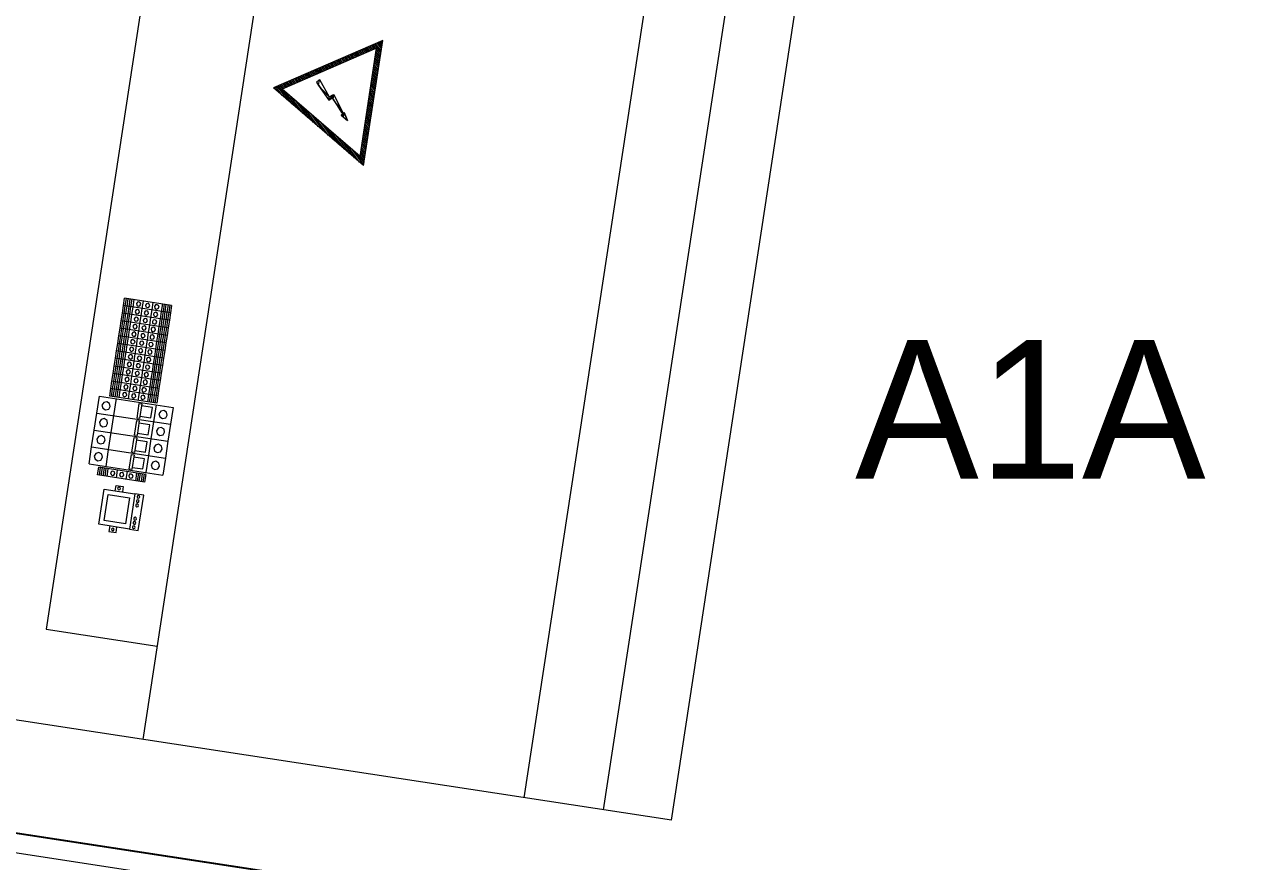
# Model space of a CAD drawing. Header units: millimetres. Extents: x 14735 to 40675, y 3704 to 9569.
# Drawn here: x 15782.9 to 15858.8, y 5050.2 to 5102.3 of the extents above; entities that cross this region are included whole.
import ezdxf
from ezdxf.enums import TextEntityAlignment as Align

# ---------------------------------------------------------------- set-up
doc = ezdxf.new("R2010")
doc.units = ezdxf.units.MM
doc.layers.get('0').update_dxf_attribs({"lineweight": 25})
for name, color, linetype, lineweight in [('alçıpan', 12, 'Continuous', 20), ('makine', 177, 'Continuous', 18), ('tarama', 252, 'Continuous', 13)]:
    doc.layers.add(name, color=color, linetype=linetype, lineweight=lineweight)
doc.styles.add('TAKSİM', font='GOTHIC.TTF', dxfattribs={"height": 20})

# ---------------------------------------------------------------- blocks, each defined once
blk = doc.blocks.new('lena 2500 928')
blk.add_line((38605.41, -15738.03), (38605.41, -15088.03))
at = {"linetype": 'Continuous'}
for p, q in [((38605.41, -15405.03), (39830.41, -15405.03)), ((38605.41, -15645.24), (39830.41, -15645.24)), ((38605.41, -15695.24), (39830.41, -15695.24)), ((38605.41, -15738.03), (39830.41, -15738.03))]:
    blk.add_line(p, q, dxfattribs=at)
at = {"lineweight": 0}
for points in [[(39364.08, -15405.03), (39364.08, -15335.03), (38664.08, -15335.03), (38664.08, -15405.03)], [(38769.84, -15345.89), (38780.52, -15345.89)], [(38769.84, -15345.89), (38769.84, -15392.33)], [(38780.52, -15345.89), (38791.2, -15345.89)], [(38780.52, -15345.89), (38780.52, -15392.33)], [(38780.52, -15345.89), (38780.52, -15392.33)], [(38791.2, -15345.89), (38801.88, -15345.89)], [(38791.2, -15345.89), (38791.2, -15392.33)], [(38791.2, -15345.89), (38791.2, -15392.33)], [(38801.88, -15345.89), (38812.57, -15345.89)], [(38801.88, -15345.89), (38801.88, -15392.33)], [(38801.88, -15345.89), (38801.88, -15392.33)], [(38812.57, -15345.89), (38812.57, -15392.33)], [(38763.86, -15352.2), (38768.71, -15352.2)], [(38763.86, -15381.81), (38763.86, -15352.2)], [(38763.86, -15381.81), (38763.86, -15352.2)], [(38763.86, -15381.81), (38763.86, -15352.2)], [(38763.86, -15353.33), (38768.71, -15353.33)], [(38763.86, -15354.46), (38768.71, -15354.46)], [(38763.86, -15355.76), (38768.71, -15355.76)], [(38768.71, -15381.81), (38768.71, -15352.2)], [(38777.77, -15350.9), (38776.96, -15349.12), (38775.18, -15348.31), (38773.24, -15349.12), (38772.59, -15350.9), (38773.24, -15352.85), (38775.18, -15353.49), (38776.96, -15352.85), (38777.77, -15350.9), (38777.77, -15350.9)], [(38788.45, -15350.9), (38787.64, -15349.12), (38785.86, -15348.31), (38783.92, -15349.12), (38783.28, -15350.9), (38783.92, -15352.85), (38785.86, -15353.49), (38787.64, -15352.85), (38788.45, -15350.9), (38788.45, -15350.9)], [(38799.13, -15350.9), (38798.32, -15349.12), (38796.54, -15348.31), (38794.76, -15349.12), (38793.96, -15350.9), (38794.76, -15352.85), (38796.54, -15353.49), (38798.32, -15352.85), (38799.13, -15350.9), (38799.13, -15350.9)], [(38809.81, -15350.9), (38809.01, -15349.12), (38807.23, -15348.31), (38805.45, -15349.12), (38804.64, -15350.9), (38805.45, -15352.85), (38807.23, -15353.49), (38809.01, -15352.85), (38809.81, -15350.9), (38809.81, -15350.9)], [(38813.54, -15352.2), (38818.23, -15352.2)], [(38813.54, -15381.81), (38813.54, -15352.2)], [(38813.54, -15353.33), (38818.23, -15353.33)], [(38813.54, -15354.46), (38818.23, -15354.46)], [(38813.54, -15355.76), (38818.23, -15355.76)], [(38818.23, -15352.2), (38822.92, -15352.2)], [(38818.23, -15381.81), (38818.23, -15352.2)], [(38818.23, -15381.81), (38818.23, -15352.2)], [(38818.23, -15353.33), (38822.92, -15353.33)], [(38818.23, -15354.46), (38822.92, -15354.46)], [(38818.23, -15355.76), (38822.92, -15355.76)], [(38822.92, -15352.2), (38827.78, -15352.2)], [(38822.92, -15381.81), (38822.92, -15352.2)], [(38822.92, -15381.81), (38822.92, -15352.2)], [(38822.92, -15353.33), (38827.78, -15353.33)], [(38822.92, -15354.46), (38827.78, -15354.46)], [(38822.92, -15355.76), (38827.78, -15355.76)], [(38827.78, -15352.2), (38832.47, -15352.2)], [(38827.78, -15381.81), (38827.78, -15352.2)], [(38827.78, -15381.81), (38827.78, -15352.2)], [(38827.78, -15353.33), (38832.47, -15353.33)], [(38827.78, -15354.46), (38832.47, -15354.46)], [(38827.78, -15355.76), (38832.47, -15355.76)], [(38832.47, -15352.2), (38837.32, -15352.2)], [(38832.47, -15381.81), (38832.47, -15352.2)], [(38832.47, -15381.81), (38832.47, -15352.2)], [(38832.47, -15353.33), (38837.32, -15353.33)], [(38832.47, -15354.46), (38837.32, -15354.46)], [(38832.47, -15355.76), (38837.32, -15355.76)], [(38837.32, -15352.2), (38842.02, -15352.2)], [(38837.32, -15381.81), (38837.32, -15352.2)], [(38837.32, -15381.81), (38837.32, -15352.2)], [(38837.32, -15353.33), (38842.02, -15353.33)], [(38837.32, -15354.46), (38842.02, -15354.46)], [(38837.32, -15355.76), (38842.02, -15355.76)], [(38842.02, -15352.2), (38846.71, -15352.2)], [(38842.02, -15381.81), (38842.02, -15352.2)], [(38842.02, -15381.81), (38842.02, -15352.2)], [(38842.02, -15353.33), (38846.71, -15353.33)], [(38842.02, -15354.46), (38846.71, -15354.46)], [(38842.02, -15355.76), (38846.71, -15355.76)], [(38846.71, -15352.2), (38851.56, -15352.2)], [(38846.71, -15381.81), (38846.71, -15352.2)], [(38846.71, -15381.81), (38846.71, -15352.2)], [(38846.71, -15353.33), (38851.56, -15353.33)], [(38846.71, -15354.46), (38851.56, -15354.46)], [(38846.71, -15355.76), (38851.56, -15355.76)], [(38851.56, -15352.2), (38856.26, -15352.2)], [(38851.56, -15381.81), (38851.56, -15352.2)], [(38851.56, -15381.81), (38851.56, -15352.2)], [(38851.56, -15353.33), (38856.26, -15353.33)], [(38851.56, -15354.46), (38856.26, -15354.46)], [(38851.56, -15355.76), (38856.26, -15355.76)], [(38856.26, -15352.2), (38860.95, -15352.2)], [(38856.26, -15381.81), (38856.26, -15352.2)], [(38856.26, -15381.81), (38856.26, -15352.2)], [(38856.26, -15381.81), (38856.26, -15352.2)], [(38856.26, -15353.33), (38860.95, -15353.33)], [(38856.26, -15354.46), (38860.95, -15354.46)], [(38856.26, -15355.76), (38860.95, -15355.76)], [(38860.95, -15352.2), (38865.81, -15352.2)], [(38860.95, -15381.81), (38860.95, -15352.2)], [(38860.95, -15381.81), (38860.95, -15352.2)], [(38860.95, -15381.81), (38860.95, -15352.2)], [(38860.95, -15353.33), (38865.81, -15353.33)], [(38860.95, -15354.46), (38865.81, -15354.46)], [(38860.95, -15355.76), (38865.81, -15355.76)], [(38865.81, -15352.2), (38870.5, -15352.2)], [(38865.81, -15381.81), (38865.81, -15352.2)], [(38865.81, -15381.81), (38865.81, -15352.2)], [(38865.81, -15381.81), (38865.81, -15352.2)], [(38865.81, -15353.33), (38870.5, -15353.33)], [(38865.81, -15354.46), (38870.5, -15354.46)], [(38865.81, -15355.76), (38870.5, -15355.76)], [(38870.5, -15352.2), (38875.19, -15352.2)], [(38870.5, -15381.81), (38870.5, -15352.2)], [(38870.5, -15381.81), (38870.5, -15352.2)], [(38870.5, -15381.81), (38870.5, -15352.2)], [(38870.5, -15353.33), (38875.19, -15353.33)], [(38870.5, -15354.46), (38875.19, -15354.46)], [(38870.5, -15355.76), (38875.19, -15355.76)], [(38875.19, -15381.81), (38875.19, -15352.2)], [(38733.6, -15357.54), (38755.77, -15357.54)], [(38733.6, -15376.96), (38733.6, -15357.54)], [(38736.51, -15360.45), (38752.85, -15360.45)], [(38736.51, -15374.04), (38736.51, -15360.45)], [(38752.85, -15360.45), (38752.85, -15374.04)], [(38755.77, -15357.54), (38755.77, -15376.96)], [(38763.86, -15356.89), (38768.71, -15356.89)], [(38763.86, -15358.19), (38768.71, -15358.19)], [(38767.58, -15361.26), (38767.25, -15360.45), (38766.28, -15359.97), (38765.31, -15360.45), (38764.99, -15361.26), (38765.31, -15362.23), (38766.28, -15362.72), (38767.25, -15362.23), (38767.58, -15361.26), (38767.58, -15361.26)], [(38769.84, -15356.57), (38780.52, -15356.57)], [(38780.52, -15356.57), (38791.2, -15356.57)], [(38791.2, -15356.57), (38801.88, -15356.57)], [(38801.88, -15356.57), (38812.57, -15356.57)], [(38813.54, -15356.89), (38818.23, -15356.89)], [(38813.54, -15358.19), (38818.23, -15358.19)], [(38817.26, -15361.26), (38816.77, -15360.45), (38815.8, -15359.97), (38814.99, -15360.45), (38814.51, -15361.26), (38814.99, -15362.23), (38815.8, -15362.72), (38816.77, -15362.23), (38817.26, -15361.26), (38817.26, -15361.26)], [(38818.23, -15356.89), (38822.92, -15356.89)], [(38818.23, -15358.19), (38822.92, -15358.19)], [(38821.95, -15361.26), (38821.63, -15360.45), (38820.66, -15359.97), (38819.69, -15360.45), (38819.2, -15361.26), (38819.69, -15362.23), (38820.66, -15362.72), (38821.63, -15362.23), (38821.95, -15361.26), (38821.95, -15361.26)], [(38822.92, -15356.89), (38827.78, -15356.89)], [(38822.92, -15358.19), (38827.78, -15358.19)], [(38826.81, -15361.26), (38826.32, -15360.45), (38825.35, -15359.97), (38824.38, -15360.45), (38824.05, -15361.26), (38824.38, -15362.23), (38825.35, -15362.72), (38826.32, -15362.23), (38826.81, -15361.26), (38826.81, -15361.26)], [(38827.78, -15356.89), (38832.47, -15356.89)], [(38827.78, -15358.19), (38832.47, -15358.19)], [(38831.5, -15361.26), (38831.01, -15360.45), (38830.2, -15359.97), (38829.23, -15360.45), (38828.75, -15361.26), (38829.23, -15362.23), (38830.2, -15362.72), (38831.01, -15362.23), (38831.5, -15361.26), (38831.5, -15361.26)], [(38832.47, -15356.89), (38837.32, -15356.89)], [(38832.47, -15358.19), (38837.32, -15358.19)], [(38836.19, -15361.26), (38835.87, -15360.45), (38834.9, -15359.97), (38833.93, -15360.45), (38833.6, -15361.26), (38833.93, -15362.23), (38834.9, -15362.72), (38835.87, -15362.23), (38836.19, -15361.26), (38836.19, -15361.26)], [(38837.32, -15356.89), (38842.02, -15356.89)], [(38837.32, -15358.19), (38842.02, -15358.19)], [(38841.05, -15361.26), (38840.56, -15360.45), (38839.59, -15359.97), (38838.62, -15360.45), (38838.3, -15361.26), (38838.62, -15362.23), (38839.59, -15362.72), (38840.56, -15362.23), (38841.05, -15361.26), (38841.05, -15361.26)], [(38842.02, -15356.89), (38846.71, -15356.89)], [(38842.02, -15358.19), (38846.71, -15358.19)], [(38845.74, -15361.26), (38845.42, -15360.45), (38844.44, -15359.97), (38843.47, -15360.45), (38842.99, -15361.26), (38843.47, -15362.23), (38844.44, -15362.72), (38845.42, -15362.23), (38845.74, -15361.26), (38845.74, -15361.26)], [(38846.71, -15356.89), (38851.56, -15356.89)], [(38846.71, -15358.19), (38851.56, -15358.19)], [(38850.43, -15361.26), (38850.11, -15360.45), (38849.14, -15359.97), (38848.17, -15360.45), (38847.84, -15361.26), (38848.17, -15362.23), (38849.14, -15362.72), (38850.11, -15362.23), (38850.43, -15361.26), (38850.43, -15361.26)], [(38851.56, -15356.89), (38856.26, -15356.89)], [(38851.56, -15358.19), (38856.26, -15358.19)], [(38855.29, -15361.26), (38854.8, -15360.45), (38853.83, -15359.97), (38852.86, -15360.45), (38852.54, -15361.26), (38852.86, -15362.23), (38853.83, -15362.72), (38854.8, -15362.23), (38855.29, -15361.26), (38855.29, -15361.26)], [(38856.26, -15356.89), (38860.95, -15356.89)], [(38856.26, -15358.19), (38860.95, -15358.19)], [(38859.98, -15361.26), (38859.66, -15360.45), (38858.69, -15359.97), (38857.71, -15360.45), (38857.23, -15361.26), (38857.71, -15362.23), (38858.69, -15362.72), (38859.66, -15362.23), (38859.98, -15361.26), (38859.98, -15361.26)], [(38860.95, -15356.89), (38865.81, -15356.89)], [(38860.95, -15358.19), (38865.81, -15358.19)], [(38864.67, -15361.26), (38864.35, -15360.45), (38863.38, -15359.97), (38862.41, -15360.45), (38862.08, -15361.26), (38862.41, -15362.23), (38863.38, -15362.72), (38864.35, -15362.23), (38864.67, -15361.26), (38864.67, -15361.26)], [(38865.81, -15356.89), (38870.5, -15356.89)], [(38865.81, -15358.19), (38870.5, -15358.19)], [(38869.53, -15361.26), (38869.04, -15360.45), (38868.07, -15359.97), (38867.1, -15360.45), (38866.78, -15361.26), (38867.1, -15362.23), (38868.07, -15362.72), (38869.04, -15362.23), (38869.53, -15361.26), (38869.53, -15361.26)], [(38870.5, -15356.89), (38875.19, -15356.89)], [(38870.5, -15358.19), (38875.19, -15358.19)], [(38874.22, -15361.26), (38873.9, -15360.45), (38872.93, -15359.97), (38871.95, -15360.45), (38871.47, -15361.26), (38871.95, -15362.23), (38872.93, -15362.72), (38873.9, -15362.23), (38874.22, -15361.26), (38874.22, -15361.26)], [(38730.2, -15364.5), (38730.2, -15369.03)], [(38733.6, -15364.5), (38730.2, -15364.5)], [(38730.2, -15369.03), (38733.6, -15369.03)], [(38732.62, -15366.6), (38732.3, -15366.12), (38731.82, -15365.79), (38731.17, -15366.12), (38730.84, -15366.6), (38731.17, -15367.25), (38731.82, -15367.57), (38732.3, -15367.25), (38732.62, -15366.6), (38732.62, -15366.6)], [(38755.77, -15364.5), (38759.16, -15364.5)], [(38759.16, -15369.03), (38755.77, -15369.03)], [(38758.35, -15366.6), (38758.19, -15366.12), (38757.55, -15365.79), (38756.9, -15366.12), (38756.74, -15366.6), (38756.9, -15367.25), (38757.55, -15367.57), (38758.19, -15367.25), (38758.35, -15366.6), (38758.35, -15366.6)], [(38759.16, -15364.5), (38759.16, -15369.03)], [(38763.86, -15364.01), (38768.71, -15364.01)], [(38768.71, -15370), (38763.86, -15370)], [(38767.58, -15367.09), (38767.25, -15366.12), (38766.28, -15365.63), (38765.31, -15366.12), (38764.99, -15367.09), (38765.31, -15367.9), (38766.28, -15368.38), (38767.25, -15367.9), (38767.58, -15367.09), (38767.58, -15367.09)], [(38813.54, -15364.01), (38818.23, -15364.01)], [(38818.23, -15370), (38813.54, -15370)], [(38817.26, -15367.09), (38816.77, -15366.12), (38815.8, -15365.63), (38814.99, -15366.12), (38814.51, -15367.09), (38814.99, -15367.9), (38815.8, -15368.38), (38816.77, -15367.9), (38817.26, -15367.09), (38817.26, -15367.09)], [(38818.23, -15364.01), (38822.92, -15364.01)], [(38822.92, -15370), (38818.23, -15370)], [(38821.95, -15367.09), (38821.63, -15366.12), (38820.66, -15365.63), (38819.69, -15366.12), (38819.36, -15367.09), (38819.69, -15367.9), (38820.66, -15368.38), (38821.63, -15367.9), (38821.95, -15367.09), (38821.95, -15367.09)], [(38822.92, -15364.01), (38827.78, -15364.01)], [(38827.78, -15370), (38822.92, -15370)], [(38826.64, -15367.09), (38826.32, -15366.12), (38825.35, -15365.63), (38824.38, -15366.12), (38824.05, -15367.09), (38824.38, -15367.9), (38825.35, -15368.38), (38826.32, -15367.9), (38826.64, -15367.09), (38826.64, -15367.09)], [(38827.78, -15364.01), (38832.47, -15364.01)], [(38832.47, -15370), (38827.78, -15370)], [(38831.5, -15367.09), (38831.01, -15366.12), (38830.2, -15365.63), (38829.23, -15366.12), (38828.75, -15367.09), (38829.23, -15367.9), (38830.2, -15368.38), (38831.01, -15367.9), (38831.5, -15367.09), (38831.5, -15367.09)], [(38832.47, -15364.01), (38837.32, -15364.01)], [(38837.32, -15370), (38832.47, -15370)], [(38836.19, -15367.09), (38835.87, -15366.12), (38834.9, -15365.63), (38833.93, -15366.12), (38833.6, -15367.09), (38833.93, -15367.9), (38834.9, -15368.38), (38835.87, -15367.9), (38836.19, -15367.09), (38836.19, -15367.09)], [(38837.32, -15364.01), (38842.02, -15364.01)], [(38842.02, -15370), (38837.32, -15370)], [(38840.88, -15367.09), (38840.56, -15366.12), (38839.59, -15365.63), (38838.62, -15366.12), (38838.3, -15367.09), (38838.62, -15367.9), (38839.59, -15368.38), (38840.56, -15367.9), (38840.88, -15367.09), (38840.88, -15367.09)], [(38842.02, -15364.01), (38846.71, -15364.01)], [(38846.71, -15370), (38842.02, -15370)], [(38845.74, -15367.09), (38845.25, -15366.12), (38844.44, -15365.63), (38843.47, -15366.12), (38842.99, -15367.09), (38843.47, -15367.9), (38844.44, -15368.38), (38845.25, -15367.9), (38845.74, -15367.09), (38845.74, -15367.09)], [(38846.71, -15364.01), (38851.56, -15364.01)], [(38851.56, -15370), (38846.71, -15370)], [(38850.43, -15367.09), (38850.11, -15366.12), (38849.14, -15365.63), (38848.17, -15366.12), (38847.84, -15367.09), (38848.17, -15367.9), (38849.14, -15368.38), (38850.11, -15367.9), (38850.43, -15367.09), (38850.43, -15367.09)], [(38851.56, -15364.01), (38856.26, -15364.01)], [(38856.26, -15370), (38851.56, -15370)], [(38855.12, -15367.09), (38854.8, -15366.12), (38853.83, -15365.63), (38853.02, -15366.12), (38852.54, -15367.09), (38853.02, -15367.9), (38853.83, -15368.38), (38854.8, -15367.9), (38855.12, -15367.09), (38855.12, -15367.09)], [(38856.26, -15364.01), (38860.95, -15364.01)], [(38860.95, -15370), (38856.26, -15370)], [(38859.98, -15367.09), (38859.49, -15366.12), (38858.69, -15365.63), (38857.71, -15366.12), (38857.39, -15367.09), (38857.71, -15367.9), (38858.69, -15368.38), (38859.49, -15367.9), (38859.98, -15367.09), (38859.98, -15367.09)], [(38860.95, -15364.01), (38865.81, -15364.01)], [(38865.81, -15370), (38860.95, -15370)], [(38864.67, -15367.09), (38864.35, -15366.12), (38863.38, -15365.63), (38862.41, -15366.12), (38862.08, -15367.09), (38862.41, -15367.9), (38863.38, -15368.38), (38864.35, -15367.9), (38864.67, -15367.09), (38864.67, -15367.09)], [(38865.81, -15364.01), (38870.5, -15364.01)], [(38870.5, -15370), (38865.81, -15370)], [(38869.53, -15367.09), (38869.04, -15366.12), (38868.07, -15365.63), (38867.26, -15366.12), (38866.78, -15367.09), (38867.26, -15367.9), (38868.07, -15368.38), (38869.04, -15367.9), (38869.53, -15367.09), (38869.53, -15367.09)], [(38870.5, -15364.01), (38875.19, -15364.01)], [(38875.19, -15370), (38870.5, -15370)], [(38874.22, -15367.09), (38873.73, -15366.12), (38872.93, -15365.63), (38871.95, -15366.12), (38871.63, -15367.09), (38871.95, -15367.9), (38872.93, -15368.38), (38873.73, -15367.9), (38874.22, -15367.09), (38874.22, -15367.09)], [(38733.6, -15376.96), (38733.6, -15382.46)], [(38755.77, -15376.96), (38733.6, -15376.96)], [(38736.02, -15379.38), (38735.7, -15378.74), (38735.05, -15378.58), (38734.57, -15378.74), (38734.24, -15379.38), (38734.57, -15380.03), (38735.05, -15380.19), (38735.7, -15380.03), (38736.02, -15379.38), (38736.02, -15379.38)], [(38752.85, -15374.04), (38736.51, -15374.04)], [(38738.61, -15379.38), (38738.45, -15378.74), (38737.8, -15378.58), (38737.16, -15378.74), (38736.99, -15379.38), (38737.16, -15380.03), (38737.8, -15380.19), (38738.45, -15380.03), (38738.61, -15379.38), (38738.61, -15379.38)], [(38741.36, -15379.38), (38741.04, -15378.74), (38740.39, -15378.58), (38739.91, -15378.74), (38739.58, -15379.38), (38739.91, -15380.03), (38740.39, -15380.19), (38741.04, -15380.03), (38741.36, -15379.38), (38741.36, -15379.38)], [(38749.78, -15379.38), (38749.45, -15378.74), (38748.81, -15378.58), (38748.32, -15378.74), (38748, -15379.38), (38748.32, -15380.03), (38748.81, -15380.19), (38749.45, -15380.03), (38749.78, -15379.38), (38749.78, -15379.38)], [(38752.37, -15379.38), (38752.04, -15378.74), (38751.56, -15378.58), (38750.91, -15378.74), (38750.59, -15379.38), (38750.91, -15380.03), (38751.56, -15380.19), (38752.04, -15380.03), (38752.37, -15379.38), (38752.37, -15379.38)], [(38755.12, -15379.38), (38754.79, -15378.74), (38754.15, -15378.58), (38753.66, -15378.74), (38753.34, -15379.38), (38753.66, -15380.03), (38754.15, -15380.19), (38754.79, -15380.03), (38755.12, -15379.38), (38755.12, -15379.38)], [(38755.77, -15382.46), (38755.77, -15376.96)], [(38768.71, -15375.99), (38763.86, -15375.99)], [(38768.71, -15377.12), (38763.86, -15377.12)], [(38768.71, -15378.25), (38763.86, -15378.25)], [(38767.58, -15372.75), (38767.25, -15371.78), (38766.28, -15371.46), (38765.31, -15371.78), (38764.99, -15372.75), (38765.31, -15373.72), (38766.28, -15374.21), (38767.25, -15373.72), (38767.58, -15372.75), (38767.58, -15372.75)], [(38770.49, -15371.13), (38779.72, -15371.13)], [(38770.49, -15372.75), (38770.49, -15371.13)], [(38779.72, -15372.75), (38770.49, -15372.75)], [(38771.79, -15372.75), (38771.79, -15379.55)], [(38778.26, -15379.55), (38778.26, -15372.75)], [(38779.72, -15371.13), (38779.72, -15372.75)], [(38781.17, -15372.75), (38781.17, -15371.13)], [(38781.17, -15371.13), (38790.4, -15371.13)], [(38790.4, -15372.75), (38781.17, -15372.75)], [(38782.47, -15372.75), (38782.47, -15379.55)], [(38788.94, -15379.55), (38788.94, -15372.75)], [(38790.4, -15371.13), (38790.4, -15372.75)], [(38791.85, -15372.75), (38791.85, -15371.13)], [(38791.85, -15371.13), (38801.08, -15371.13)], [(38801.08, -15372.75), (38791.85, -15372.75)], [(38793.31, -15372.75), (38793.31, -15379.55)], [(38799.62, -15379.55), (38799.62, -15372.75)], [(38801.08, -15371.13), (38801.08, -15372.75)], [(38802.53, -15371.13), (38811.76, -15371.13)], [(38802.53, -15372.75), (38802.53, -15371.13)], [(38811.76, -15372.75), (38802.53, -15372.75)], [(38803.99, -15372.75), (38803.99, -15379.55)], [(38810.46, -15379.55), (38810.46, -15372.75)], [(38811.76, -15371.13), (38811.76, -15372.75)], [(38818.23, -15375.99), (38813.54, -15375.99)], [(38818.23, -15377.12), (38813.54, -15377.12)], [(38818.23, -15378.25), (38813.54, -15378.25)], [(38817.26, -15372.75), (38816.77, -15371.78), (38815.8, -15371.46), (38814.99, -15371.78), (38814.51, -15372.75), (38814.99, -15373.72), (38815.8, -15374.21), (38816.77, -15373.72), (38817.26, -15372.75), (38817.26, -15372.75)], [(38822.92, -15375.99), (38818.23, -15375.99)], [(38822.92, -15377.12), (38818.23, -15377.12)], [(38822.92, -15378.25), (38818.23, -15378.25)], [(38821.95, -15372.75), (38821.63, -15371.78), (38820.66, -15371.46), (38819.69, -15371.78), (38819.2, -15372.75), (38819.69, -15373.72), (38820.66, -15374.21), (38821.63, -15373.72), (38821.95, -15372.75), (38821.95, -15372.75)], [(38827.78, -15375.99), (38822.92, -15375.99)], [(38827.78, -15377.12), (38822.92, -15377.12)], [(38827.78, -15378.25), (38822.92, -15378.25)], [(38826.81, -15372.75), (38826.32, -15371.78), (38825.35, -15371.46), (38824.38, -15371.78), (38824.05, -15372.75), (38824.38, -15373.72), (38825.35, -15374.21), (38826.32, -15373.72), (38826.81, -15372.75), (38826.81, -15372.75)], [(38832.47, -15375.99), (38827.78, -15375.99)], [(38832.47, -15377.12), (38827.78, -15377.12)], [(38832.47, -15378.25), (38827.78, -15378.25)], [(38831.5, -15372.75), (38831.01, -15371.78), (38830.2, -15371.46), (38829.23, -15371.78), (38828.75, -15372.75), (38829.23, -15373.72), (38830.2, -15374.21), (38831.01, -15373.72), (38831.5, -15372.75), (38831.5, -15372.75)], [(38837.32, -15375.99), (38832.47, -15375.99)], [(38837.32, -15377.12), (38832.47, -15377.12)], [(38837.32, -15378.25), (38832.47, -15378.25)], [(38836.19, -15372.75), (38835.87, -15371.78), (38834.9, -15371.46), (38833.93, -15371.78), (38833.6, -15372.75), (38833.93, -15373.72), (38834.9, -15374.21), (38835.87, -15373.72), (38836.19, -15372.75), (38836.19, -15372.75)], [(38842.02, -15375.99), (38837.32, -15375.99)], [(38842.02, -15377.12), (38837.32, -15377.12)], [(38842.02, -15378.25), (38837.32, -15378.25)], [(38841.05, -15372.75), (38840.56, -15371.78), (38839.59, -15371.46), (38838.62, -15371.78), (38838.3, -15372.75), (38838.62, -15373.72), (38839.59, -15374.21), (38840.56, -15373.72), (38841.05, -15372.75), (38841.05, -15372.75)], [(38846.71, -15375.99), (38842.02, -15375.99)], [(38846.71, -15377.12), (38842.02, -15377.12)], [(38846.71, -15378.25), (38842.02, -15378.25)], [(38845.74, -15372.75), (38845.42, -15371.78), (38844.44, -15371.46), (38843.47, -15371.78), (38842.99, -15372.75), (38843.47, -15373.72), (38844.44, -15374.21), (38845.42, -15373.72), (38845.74, -15372.75), (38845.74, -15372.75)], [(38851.56, -15375.99), (38846.71, -15375.99)], [(38851.56, -15377.12), (38846.71, -15377.12)], [(38851.56, -15378.25), (38846.71, -15378.25)], [(38850.43, -15372.75), (38850.11, -15371.78), (38849.14, -15371.46), (38848.17, -15371.78), (38847.84, -15372.75), (38848.17, -15373.72), (38849.14, -15374.21), (38850.11, -15373.72), (38850.43, -15372.75), (38850.43, -15372.75)], [(38856.26, -15375.99), (38851.56, -15375.99)], [(38856.26, -15377.12), (38851.56, -15377.12)], [(38856.26, -15378.25), (38851.56, -15378.25)], [(38855.29, -15372.75), (38854.8, -15371.78), (38853.83, -15371.46), (38852.86, -15371.78), (38852.54, -15372.75), (38852.86, -15373.72), (38853.83, -15374.21), (38854.8, -15373.72), (38855.29, -15372.75), (38855.29, -15372.75)], [(38860.95, -15375.99), (38856.26, -15375.99)], [(38860.95, -15377.12), (38856.26, -15377.12)], [(38860.95, -15378.25), (38856.26, -15378.25)], [(38859.98, -15372.75), (38859.66, -15371.78), (38858.69, -15371.46), (38857.71, -15371.78), (38857.23, -15372.75), (38857.71, -15373.72), (38858.69, -15374.21), (38859.66, -15373.72), (38859.98, -15372.75), (38859.98, -15372.75)], [(38865.81, -15375.99), (38860.95, -15375.99)], [(38865.81, -15377.12), (38860.95, -15377.12)], [(38865.81, -15378.25), (38860.95, -15378.25)], [(38864.67, -15372.75), (38864.35, -15371.78), (38863.38, -15371.46), (38862.41, -15371.78), (38862.08, -15372.75), (38862.41, -15373.72), (38863.38, -15374.21), (38864.35, -15373.72), (38864.67, -15372.75), (38864.67, -15372.75)], [(38870.5, -15375.99), (38865.81, -15375.99)], [(38870.5, -15377.12), (38865.81, -15377.12)], [(38870.5, -15378.25), (38865.81, -15378.25)], [(38869.53, -15372.75), (38869.04, -15371.78), (38868.07, -15371.46), (38867.1, -15371.78), (38866.78, -15372.75), (38867.1, -15373.72), (38868.07, -15374.21), (38869.04, -15373.72), (38869.53, -15372.75), (38869.53, -15372.75)], [(38875.19, -15375.99), (38870.5, -15375.99)], [(38875.19, -15377.12), (38870.5, -15377.12)], [(38875.19, -15378.25), (38870.5, -15378.25)], [(38874.22, -15372.75), (38873.9, -15371.78), (38872.93, -15371.46), (38871.95, -15371.78), (38871.47, -15372.75), (38871.95, -15373.72), (38872.93, -15374.21), (38873.9, -15373.72), (38874.22, -15372.75), (38874.22, -15372.75)], [(38733.6, -15382.46), (38755.77, -15382.46)], [(38768.71, -15379.55), (38763.86, -15379.55)], [(38768.71, -15380.68), (38763.86, -15380.68)], [(38768.71, -15381.81), (38763.86, -15381.81)], [(38780.52, -15381.65), (38769.84, -15381.65)], [(38771.79, -15379.55), (38778.26, -15379.55)], [(38777.77, -15386.83), (38776.96, -15385.05), (38775.18, -15384.24), (38773.24, -15385.05), (38772.59, -15386.83), (38773.24, -15388.77), (38775.18, -15389.42), (38776.96, -15388.77), (38777.77, -15386.83), (38777.77, -15386.83)], [(38791.2, -15381.65), (38780.52, -15381.65)], [(38782.47, -15379.55), (38788.94, -15379.55)], [(38788.45, -15386.83), (38787.64, -15385.05), (38785.86, -15384.24), (38783.92, -15385.05), (38783.28, -15386.83), (38783.92, -15388.77), (38785.86, -15389.42), (38787.64, -15388.77), (38788.45, -15386.83), (38788.45, -15386.83)], [(38801.88, -15381.65), (38791.2, -15381.65)], [(38793.31, -15379.55), (38799.62, -15379.55)], [(38799.13, -15386.83), (38798.32, -15385.05), (38796.54, -15384.24), (38794.76, -15385.05), (38793.96, -15386.83), (38794.76, -15388.77), (38796.54, -15389.42), (38798.32, -15388.77), (38799.13, -15386.83), (38799.13, -15386.83)], [(38812.57, -15381.65), (38801.88, -15381.65)], [(38803.99, -15379.55), (38810.46, -15379.55)], [(38809.81, -15386.83), (38809.01, -15385.05), (38807.23, -15384.24), (38805.45, -15385.05), (38804.64, -15386.83), (38805.45, -15388.77), (38807.23, -15389.42), (38809.01, -15388.77), (38809.81, -15386.83), (38809.81, -15386.83)], [(38818.23, -15379.55), (38813.54, -15379.55)], [(38818.23, -15380.68), (38813.54, -15380.68)], [(38818.23, -15381.81), (38813.54, -15381.81)], [(38822.92, -15379.55), (38818.23, -15379.55)], [(38822.92, -15380.68), (38818.23, -15380.68)], [(38822.92, -15381.81), (38818.23, -15381.81)], [(38827.78, -15379.55), (38822.92, -15379.55)], [(38827.78, -15380.68), (38822.92, -15380.68)], [(38827.78, -15381.81), (38822.92, -15381.81)], [(38832.47, -15379.55), (38827.78, -15379.55)], [(38832.47, -15380.68), (38827.78, -15380.68)], [(38832.47, -15381.81), (38827.78, -15381.81)], [(38837.32, -15379.55), (38832.47, -15379.55)], [(38837.32, -15380.68), (38832.47, -15380.68)], [(38837.32, -15381.81), (38832.47, -15381.81)], [(38842.02, -15379.55), (38837.32, -15379.55)], [(38842.02, -15380.68), (38837.32, -15380.68)], [(38842.02, -15381.81), (38837.32, -15381.81)], [(38846.71, -15379.55), (38842.02, -15379.55)], [(38846.71, -15380.68), (38842.02, -15380.68)], [(38846.71, -15381.81), (38842.02, -15381.81)], [(38851.56, -15379.55), (38846.71, -15379.55)], [(38851.56, -15380.68), (38846.71, -15380.68)], [(38851.56, -15381.81), (38846.71, -15381.81)], [(38856.26, -15379.55), (38851.56, -15379.55)], [(38856.26, -15380.68), (38851.56, -15380.68)], [(38856.26, -15381.81), (38851.56, -15381.81)], [(38860.95, -15379.55), (38856.26, -15379.55)], [(38860.95, -15380.68), (38856.26, -15380.68)], [(38860.95, -15381.81), (38856.26, -15381.81)], [(38865.81, -15379.55), (38860.95, -15379.55)], [(38865.81, -15380.68), (38860.95, -15380.68)], [(38865.81, -15381.81), (38860.95, -15381.81)], [(38870.5, -15379.55), (38865.81, -15379.55)], [(38870.5, -15380.68), (38865.81, -15380.68)], [(38870.5, -15381.81), (38865.81, -15381.81)], [(38875.19, -15379.55), (38870.5, -15379.55)], [(38875.19, -15380.68), (38870.5, -15380.68)], [(38875.19, -15381.81), (38870.5, -15381.81)], [(38780.52, -15392.33), (38769.84, -15392.33)], [(38791.2, -15392.33), (38780.52, -15392.33)], [(38801.88, -15392.33), (38791.2, -15392.33)], [(38812.57, -15392.33), (38801.88, -15392.33)], [(38979.25, -15486.87), (39018.7, -15424.01)], [(39058.14, -15486.87), (39018.7, -15424.01)], [(38984.62, -15483.85), (39018.7, -15429.63)], [(39008.12, -15440.96), (39017.52, -15431.48)], [(39010.39, -15437.35), (39020.63, -15427.03)], [(39012.65, -15433.74), (39020.12, -15426.27)], [(39014.83, -15430.13), (39019.62, -15425.43)], [(39017.1, -15426.52), (39019.03, -15424.59)], [(39052.77, -15483.85), (39018.7, -15429.63)], [(39018.95, -15430.05), (39021.13, -15427.87)], [(39019.45, -15430.89), (39021.63, -15428.71)], [(39020.04, -15431.64), (39022.14, -15429.55)], [(39020.54, -15432.48), (39022.64, -15430.38)], [(39021.05, -15433.32), (39023.14, -15431.14)], [(39003.59, -15448.09), (39013.07, -15438.69)], [(39005.85, -15444.49), (39015.25, -15435.08)], [(39021.55, -15434.16), (39023.73, -15431.98)], [(39022.05, -15435), (39024.23, -15432.82)], [(39022.56, -15435.76), (39024.74, -15433.66)], [(39023.06, -15436.6), (39025.24, -15434.41)], [(39023.56, -15437.44), (39025.75, -15435.25)], [(39024.15, -15438.27), (39026.25, -15436.09)], [(39024.65, -15439.03), (39026.75, -15436.93)], [(39025.16, -15439.87), (39027.34, -15437.69)], [(39025.66, -15440.71), (39027.84, -15438.53)], [(38999.05, -15455.31), (39008.54, -15445.83)], [(39001.32, -15451.7), (39010.81, -15442.22)], [(39026.17, -15441.55), (39028.35, -15439.37)], [(39026.67, -15442.3), (39028.85, -15440.2)], [(39027.17, -15443.14), (39029.35, -15440.96)], [(39027.76, -15443.98), (39029.86, -15441.8)], [(39028.26, -15444.82), (39030.36, -15442.64)], [(39028.77, -15445.58), (39030.87, -15443.48)], [(39029.27, -15446.42), (39031.45, -15444.23)], [(39029.77, -15447.26), (39031.96, -15445.07)], [(39030.28, -15448.09), (39032.46, -15445.91)], [(39030.78, -15448.85), (39032.96, -15446.75)], [(38994.52, -15462.45), (39004.01, -15453.05)], [(38996.79, -15458.92), (39006.27, -15449.44)], [(39026.08, -15450.03), (39016.18, -15459.26)], [(39024.32, -15451.62), (39016.18, -15459.26), (39018.28, -15459.26), (39024.32, -15451.62), (39024.32, -15451.62)], [(39024.32, -15451.62), (39016.18, -15459.26), (39018.28, -15459.26), (39024.32, -15451.62)], [(39024.32, -15451.62), (39028.01, -15451.62), (39018.28, -15459.26), (39024.32, -15451.62), (39024.32, -15451.62)], [(39024.32, -15451.62), (39028.01, -15451.62), (39018.28, -15459.26), (39024.32, -15451.62)], [(39028.01, -15451.62), (39018.28, -15459.26)], [(39026.08, -15450.03), (39024.32, -15451.62), (39028.01, -15451.62), (39026.08, -15450.03), (39026.08, -15450.03)], [(39026.08, -15450.03), (39024.32, -15451.62), (39028.01, -15451.62), (39026.08, -15450.03)], [(39026.08, -15450.03), (39028.01, -15451.62)], [(39031.29, -15449.69), (39033.47, -15447.59)], [(39031.87, -15450.53), (39033.97, -15448.35)], [(39032.38, -15451.37), (39034.47, -15449.19)], [(39032.88, -15452.21), (39035.06, -15450.03)], [(39033.38, -15452.96), (39035.57, -15450.86)], [(39033.89, -15453.8), (39036.07, -15451.62)], [(39034.39, -15454.64), (39036.57, -15452.46)], [(39034.89, -15455.48), (39037.08, -15453.3)], [(39035.48, -15456.24), (39037.58, -15454.14)], [(38990.07, -15469.67), (38999.47, -15460.18)], [(38992.26, -15466.06), (39001.74, -15456.66)], [(39017.94, -15461.19), (39009.04, -15469.08)], [(39020.29, -15461.78), (39009.29, -15469.33)], [(39017.27, -15461.78), (39009.88, -15468.32), (39010.72, -15468.32), (39017.27, -15461.78), (39017.27, -15461.78)], [(39017.27, -15461.78), (39009.88, -15468.32), (39010.72, -15468.32), (39017.27, -15461.78)], [(39017.27, -15461.78), (39020.29, -15461.78), (39010.72, -15468.32), (39017.27, -15461.78), (39017.27, -15461.78)], [(39017.27, -15461.78), (39020.29, -15461.78), (39010.72, -15468.32), (39017.27, -15461.78)], [(39016.18, -15459.26), (39018.28, -15459.26), (39019.87, -15461.19), (39016.18, -15459.26), (39016.18, -15459.26)], [(39016.18, -15459.26), (39018.28, -15459.26), (39019.87, -15461.19), (39016.18, -15459.26)], [(39016.18, -15459.26), (39017.94, -15461.19), (39019.87, -15461.19), (39016.18, -15459.26), (39016.18, -15459.26)], [(39016.18, -15459.26), (39017.94, -15461.19), (39019.87, -15461.19), (39016.18, -15459.26)], [(39016.18, -15459.26), (39017.94, -15461.19)], [(39017.94, -15461.19), (39017.27, -15461.78), (39020.29, -15461.78), (39017.94, -15461.19), (39017.94, -15461.19)], [(39017.94, -15461.19), (39017.27, -15461.78), (39020.29, -15461.78), (39017.94, -15461.19)], [(39017.94, -15461.19), (39019.87, -15461.19), (39020.29, -15461.78), (39017.94, -15461.19), (39017.94, -15461.19)], [(39017.94, -15461.19), (39019.87, -15461.19), (39020.29, -15461.78), (39017.94, -15461.19)], [(39018.28, -15459.26), (39020.29, -15461.78)], [(39035.99, -15457.08), (39038.08, -15454.89)], [(39036.49, -15457.91), (39038.59, -15455.73)], [(39036.99, -15458.75), (39039.17, -15456.57)], [(39037.5, -15459.51), (39039.68, -15457.41)], [(39038, -15460.35), (39040.18, -15458.17)], [(39038.5, -15461.19), (39040.69, -15459.01)], [(39039.01, -15462.03), (39041.19, -15459.85)], [(39039.59, -15462.78), (39041.69, -15460.68)], [(39040.1, -15463.62), (39042.2, -15461.52)], [(38985.54, -15476.88), (38994.94, -15467.4)], [(38987.81, -15473.27), (38997.21, -15463.79)], [(39008.12, -15468.32), (39005.43, -15472.69)], [(39007.53, -15469.33), (39007.03, -15470), (39010.13, -15470), (39007.53, -15469.33), (39007.53, -15469.33)], [(39007.53, -15469.33), (39007.03, -15470), (39010.13, -15470), (39007.53, -15469.33)], [(39007.62, -15469.08), (39007.53, -15469.33), (39009.29, -15469.33), (39007.62, -15469.08), (39007.62, -15469.08)], [(39007.62, -15469.08), (39007.53, -15469.33), (39009.29, -15469.33), (39007.62, -15469.08)], [(39007.53, -15469.33), (39009.29, -15469.33), (39010.13, -15470), (39007.53, -15469.33), (39007.53, -15469.33)], [(39007.53, -15469.33), (39009.29, -15469.33), (39010.13, -15470), (39007.53, -15469.33)], [(39008.12, -15468.32), (39007.62, -15469.08), (39009.04, -15469.08), (39008.12, -15468.32), (39008.12, -15468.32)], [(39008.12, -15468.32), (39007.62, -15469.08), (39009.04, -15469.08), (39008.12, -15468.32)], [(39007.62, -15469.08), (39009.55, -15469.08), (39009.29, -15469.33), (39007.62, -15469.08), (39007.62, -15469.08)], [(39007.62, -15469.08), (39009.55, -15469.08), (39009.29, -15469.33), (39007.62, -15469.08)], [(39008.12, -15468.32), (39009.04, -15469.08)], [(39009.88, -15468.32), (39009.04, -15469.08), (39009.55, -15469.08), (39009.88, -15468.32), (39009.88, -15468.32)], [(39009.88, -15468.32), (39009.04, -15469.08), (39009.55, -15469.08), (39009.88, -15468.32)], [(39009.29, -15469.33), (39010.13, -15470)], [(39009.88, -15468.32), (39010.72, -15468.32), (39009.55, -15469.08), (39009.88, -15468.32), (39009.88, -15468.32)], [(39009.88, -15468.32), (39010.72, -15468.32), (39009.55, -15469.08), (39009.88, -15468.32)], [(39040.6, -15464.46), (39042.78, -15462.28)], [(39041.11, -15465.3), (39043.29, -15463.12)], [(39041.61, -15466.06), (39043.79, -15463.96)], [(39042.11, -15466.9), (39044.29, -15464.8)], [(39042.62, -15467.73), (39044.8, -15465.55)], [(39043.2, -15468.57), (39045.3, -15466.39)], [(39043.71, -15469.41), (39045.81, -15467.23)], [(39044.21, -15470.17), (39046.31, -15468.07)], [(39044.71, -15471.01), (39046.9, -15468.83)], [(39045.22, -15471.85), (39047.4, -15469.67)], [(38981.01, -15484.02), (38990.41, -15474.62)], [(38983.28, -15480.49), (38992.68, -15471.01)], [(39007.03, -15470), (39010.13, -15470), (39005.43, -15472.69), (39007.03, -15470), (39007.03, -15470)], [(39007.03, -15470), (39010.13, -15470), (39005.43, -15472.69), (39007.03, -15470)], [(39005.43, -15472.69), (39010.13, -15470)], [(39045.72, -15472.69), (39047.9, -15470.5)], [(39046.23, -15473.44), (39048.41, -15471.34)], [(39046.73, -15474.28), (39048.91, -15472.1)], [(39047.32, -15475.12), (39049.41, -15472.94)], [(39047.82, -15475.96), (39049.92, -15473.78)], [(39048.32, -15476.72), (39050.51, -15474.62)], [(39048.83, -15477.55), (39051.01, -15475.37)], [(39049.33, -15478.39), (39051.51, -15476.21)], [(39049.83, -15479.23), (39052.02, -15477.05)], [(38979.58, -15486.87), (38988.23, -15478.23)], [(38980.93, -15486.87), (38985.96, -15481.75)], [(38982.18, -15486.87), (38985.21, -15483.85)], [(38983.53, -15486.87), (38986.55, -15483.85)], [(38984.62, -15483.85), (39052.77, -15483.85)], [(38984.87, -15486.87), (38987.89, -15483.85)], [(38986.21, -15486.87), (38989.23, -15483.85)], [(38987.56, -15486.87), (38990.49, -15483.85)], [(38988.9, -15486.87), (38991.84, -15483.85)], [(38990.24, -15486.87), (38993.18, -15483.85)], [(38991.58, -15486.87), (38994.52, -15483.85)], [(38992.93, -15486.87), (38995.87, -15483.85)], [(38994.19, -15486.87), (38997.21, -15483.85)], [(38995.53, -15486.87), (38998.55, -15483.85)], [(38996.87, -15486.87), (38999.89, -15483.85)], [(38998.22, -15486.87), (39001.24, -15483.85)], [(38999.56, -15486.87), (39002.5, -15483.85)], [(39000.9, -15486.87), (39003.84, -15483.85)], [(39002.24, -15486.87), (39005.18, -15483.85)], [(39003.59, -15486.87), (39006.52, -15483.85)], [(39004.93, -15486.87), (39007.87, -15483.85)], [(39006.19, -15486.87), (39009.21, -15483.85)], [(39007.53, -15486.87), (39010.55, -15483.85)], [(39008.87, -15486.87), (39011.9, -15483.85)], [(39010.22, -15486.87), (39013.24, -15483.85)], [(39011.56, -15486.87), (39014.5, -15483.85)], [(39012.9, -15486.87), (39015.84, -15483.85)], [(39014.25, -15486.87), (39017.18, -15483.85)], [(39015.59, -15486.87), (39018.53, -15483.85)], [(39016.93, -15486.87), (39019.87, -15483.85)], [(39018.19, -15486.87), (39021.21, -15483.85)], [(39019.53, -15486.87), (39022.56, -15483.85)], [(39020.88, -15486.87), (39023.9, -15483.85)], [(39022.22, -15486.87), (39025.24, -15483.85)], [(39023.56, -15486.87), (39026.5, -15483.85)], [(39024.91, -15486.87), (39027.84, -15483.85)], [(39026.25, -15486.87), (39029.19, -15483.85)], [(39027.59, -15486.87), (39030.53, -15483.85)], [(39028.93, -15486.87), (39031.87, -15483.85)], [(39030.19, -15486.87), (39033.22, -15483.85)], [(39031.54, -15486.87), (39034.56, -15483.85)], [(39032.88, -15486.87), (39035.9, -15483.85)], [(39034.22, -15486.87), (39037.24, -15483.85)], [(39035.57, -15486.87), (39038.5, -15483.85)], [(39036.91, -15486.87), (39039.85, -15483.85)], [(39038.25, -15486.87), (39041.19, -15483.85)], [(39039.59, -15486.87), (39042.53, -15483.85)], [(39040.94, -15486.87), (39043.87, -15483.85)], [(39042.2, -15486.87), (39045.22, -15483.85)], [(39043.54, -15486.87), (39046.56, -15483.85)], [(39044.88, -15486.87), (39047.9, -15483.85)], [(39046.23, -15486.87), (39049.16, -15483.85)], [(39047.57, -15486.87), (39050.51, -15483.85)], [(39048.91, -15486.87), (39051.85, -15483.85)], [(39050.25, -15486.87), (39055.12, -15482)], [(39050.34, -15479.99), (39052.52, -15477.89)], [(39050.93, -15480.83), (39053.02, -15478.73)], [(39051.43, -15481.67), (39053.53, -15479.49)], [(39051.6, -15486.87), (39055.63, -15482.76)], [(39051.93, -15482.51), (39054.03, -15480.32)], [(39052.44, -15483.26), (39054.62, -15481.16)], [(39052.94, -15486.87), (39056.13, -15483.6)], [(39054.2, -15486.87), (39056.63, -15484.44)], [(38979.25, -15486.87), (39058.14, -15486.87)], [(39055.54, -15486.87), (39057.14, -15485.28)], [(39056.88, -15486.87), (39057.64, -15486.03)]]:
    blk.add_lwpolyline(points, dxfattribs=at)
blk = doc.blocks.new('aqua barista tezgah')
at = {"layer": 'makine', "xscale": 0.09999999999854482, "yscale": 0.09999999999854482, "zscale": 0.09999999999854482, "rotation": 81.30885097511178}
blk.add_blockref('lena 2500 928', (-2618.7, -2975.44, 0), dxfattribs=at)
blk = doc.blocks.new('tefriş')
blk.add_blockref('aqua barista tezgah', (-277.123, -688.22, 0))
blk = doc.blocks.new('aquaplan')
at = {"layer": 'tarama'}
h = blk.add_hatch(dxfattribs=at)
h.set_pattern_fill('JIS_STN_2.5', color=256, scale=4)
h.set_pattern_definition([(45, (-7823.26, -2466.417), (-7.071068, 7.071068), []), (45, (-7816.2, -2466.417), (-7.071068, 7.071068), [4.8, -2])])
h.paths.add_polyline_path([(-771.647, -92.307), (-851.139, -101.311), (-842.135, -180.803), (-762.643, -171.798)])
h.paths.add_polyline_path([(59.691, -393.845), (59.691, -393.846, 0.28288), (61.007, -395.476), (129.371, -386.863), (139.37, -466.236), (59.998, -476.236), (49.998, -396.863), (61.007, -395.476, -0.283038)])
h.paths.add_polyline_path([(9.692, 3.019), (9.692, 3.017, 0.282923), (11.009, 1.387), (79.373, 10), (89.372, -69.373), (10, -79.373), (0, 0), (11.009, 1.387, -0.283125)])
at = {"layer": 'alçıpan'}
for p, q in [((-845.801, -78.699), (-749.82, -93.371)), ((-847.169, -79.704), (-751.188, -94.376))]:
    blk.add_line(p, q, dxfattribs=at)

msp = doc.modelspace()

# ---------------------------------------------------------------- linework, layer by layer
at = {"layer": 'Defpoints', "elevation": 0}
msp.add_lwpolyline([(15814.612, 4943.375), (15830.1, 5044.686), (15734.118, 5059.358), (15754.685, 5193.895), (15850.666, 5179.223), (15851.633, 5185.549), (15749.326, 5201.189), (15712.306, 4959.022)], close=True, dxfattribs=at)

# ---------------------------------------------------------------- block references
for name in ['aquaplan', 'tefriş']:
    msp.add_blockref(name, (16579.919, 5138.056, 0))

# ---------------------------------------------------------------- texts
at = {"style": 'TAKSİM'}
msp.add_text('A1A', height=8.64, dxfattribs=at).set_placement((15845.54, 5074.056), align=Align.CENTER)

doc.saveas('drawing.dxf')
